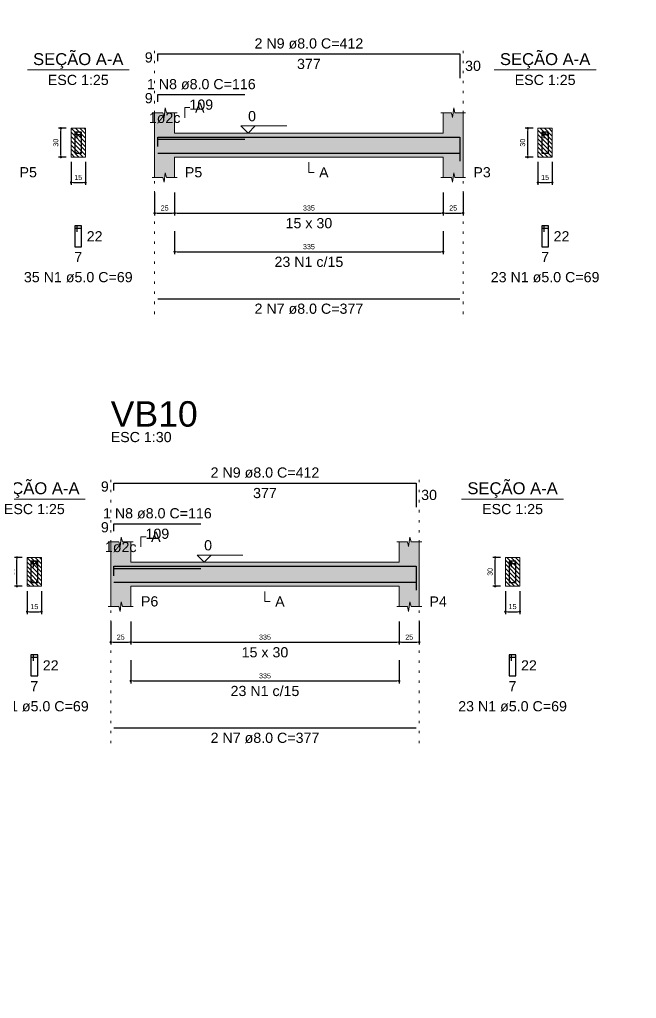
# Model space of a CAD drawing. Extents: x 5006 to 5323, y 875 to 3681.
# Drawn here: x 5239.98 to 5265.63, y 3138.17 to 3178.89 of the extents above; entities that cross this region are included whole.
import ezdxf

# ---------------------------------------------------------------- set-up
doc = ezdxf.new("R2010")
doc.units = 0
doc.header["$LTSCALE"] = 2
doc.linetypes.add('DOT2', pattern=[3.175, 0, -3.175])
for name, color, linetype, lineweight in [('Descrição da armadura', 7, 'Continuous', 5), ('DT-Barras na forma', 2, 'Continuous', 30), ('DT-Barras no corte', 5, 'Continuous', 5), ('DT-Barras rebatidas', 2, 'Continuous', 30), ('DT-Cotas', 9, 'Continuous', 5), ('DT-Forma', 5, 'Continuous', 5), ('DT-Hachura forma vigas', 252, 'Continuous', 5), ('DT-Hachura seção vigas', 252, 'Continuous', 5), ('DT-Pontilhado', 9, 'DOT2', 5), ('DT-Textos', 7, 'Continuous', 5), ('DT-Título', 3, 'Continuous', 20), ('Textos armaduras', 7, 'Continuous', 5)]:
    doc.layers.add(name, color=color, linetype=linetype, lineweight=lineweight)
doc.styles.add('ARIAL', font='arial.ttf')
doc.styles.get("Standard").update_dxf_attribs({"font": 'arial.ttf'})
doc.dimstyles.new('UM_25.000000', dxfattribs={"dimtxt": 0.18, "dimasz": 0.1, "dimexe": 0.1, "dimexo": 0.2, "dimgap": 0, "dimtad": 1, "dimtih": 1, "dimtoh": 1, "dimdec": 1, "dimlfac": 25, "dimzin": 0, "dimdsep": 46, "dimtxsty": 'Standard', "dimcen": 0.09, "dimdle": 0.1, "dimadec": 1, "dimazin": 2, "dimtfac": 1, "dimtdec": 4, "dimtofl": 0, "dimtmove": 0, "dimatfit": 3, "dimfxl": 1, "dimtolj": 1, "dimarcsym": 0})
doc.dimstyles.new('UM_30.000000', dxfattribs={"dimtxt": 0.18, "dimasz": 0.1, "dimexe": 0.1, "dimexo": 0.2, "dimgap": 0, "dimtad": 1, "dimtih": 1, "dimtoh": 1, "dimdec": 1, "dimlfac": 30, "dimzin": 0, "dimdsep": 46, "dimtxsty": 'Standard', "dimcen": 0.09, "dimdle": 0.1, "dimadec": 1, "dimazin": 2, "dimtfac": 1, "dimtdec": 4, "dimtofl": 0, "dimtmove": 0, "dimatfit": 3, "dimfxl": 1, "dimtolj": 1, "dimarcsym": 0})
pattern_1 = [(135, (5212.98764, 3135.18688), (-0.08838835, -0.08838835), [])]

# ---------------------------------------------------------------- blocks, each defined once
blk = doc.blocks.new('_DOT')
at = {"color": 0, "linetype": 'ByBlock'}
blk.add_line((-0.5, 0), (-1, 0), dxfattribs=at)
at = {"color": 0, "linetype": 'ByBlock', "const_width": 0.5}
blk.add_lwpolyline([(-0.25, 0, 1), (0.25, 0, 1)], format="xyb", close=True, dxfattribs=at)
blk = doc.blocks.new('*D592')
at = {"layer": 'Defpoints', "color": 0, "transparency": 16777216}
for p in [(5241.695, 3174.371), (5242.118, 3174.371), (5242.118, 3173.171)]:
    blk.add_point(p, dxfattribs=at)
at = {"layer": 'DT-Cotas', "color": 0, "lineweight": -2, "transparency": 16777216}
for p, q in [((5241.918, 3174.371), (5241.595, 3174.371)), ((5241.695, 3173.271), (5241.695, 3174.271)), ((5241.918, 3173.171), (5241.595, 3173.171))]:
    blk.add_line(p, q, dxfattribs=at)
at = {"layer": 'DT-Cotas', "color": 0, "lineweight": -2, "transparency": 16777216, "xscale": 0.1, "yscale": 0.1, "zscale": 0.1}
for p, rotation in [((5241.695, 3174.371), 90), ((5241.695, 3173.171), 270)]:
    blk.add_blockref('_DOT', p, dxfattribs=dict(at, rotation=rotation))
at = {"layer": 'DT-Cotas', "transparency": 16777216, "insert": (5241.483, 3173.771), "char_height": 0.2118, "attachment_point": 5, "rotation": 90, "style": 'ARIAL'}
blk.add_mtext('\\A1;30', dxfattribs=at)
blk = doc.blocks.new('*D593')
at = {"layer": 'Defpoints', "color": 0, "transparency": 16777216}
for p in [(5242.118, 3173.171), (5242.718, 3173.171), (5242.718, 3172.112)]:
    blk.add_point(p, dxfattribs=at)
at = {"layer": 'DT-Cotas', "color": 0, "lineweight": -2, "transparency": 16777216}
for p, q in [((5242.118, 3172.971), (5242.118, 3172.012)), ((5242.718, 3172.971), (5242.718, 3172.012)), ((5242.218, 3172.112), (5242.618, 3172.112))]:
    blk.add_line(p, q, dxfattribs=at)
at = {"layer": 'DT-Cotas', "color": 0, "lineweight": -2, "transparency": 16777216, "xscale": 0.1, "yscale": 0.1, "zscale": 0.1, "rotation": 180}
blk.add_blockref('_DOT', (5242.118, 3172.112), dxfattribs=at)
at = {"layer": 'DT-Cotas', "color": 0, "lineweight": -2, "transparency": 16777216, "xscale": 0.1, "yscale": 0.1, "zscale": 0.1}
blk.add_blockref('_DOT', (5242.718, 3172.112), dxfattribs=at)
at = {"layer": 'DT-Cotas', "transparency": 16777216, "insert": (5242.418, 3172.323), "char_height": 0.2118, "attachment_point": 5, "rotation": 0.0057, "style": 'ARIAL'}
blk.add_mtext('\\A1;15', dxfattribs=at)
blk = doc.blocks.new('*D594')
at = {"layer": 'Defpoints', "color": 0, "transparency": 16777216}
for p in [(5245.594, 3171.9), (5246.427, 3171.9), (5246.427, 3170.841)]:
    blk.add_point(p, dxfattribs=at)
at = {"layer": 'DT-Cotas', "color": 0, "lineweight": -2, "transparency": 16777216}
for p, q in [((5245.594, 3171.7), (5245.594, 3170.741)), ((5246.427, 3171.7), (5246.427, 3170.741)), ((5245.694, 3170.841), (5246.327, 3170.841))]:
    blk.add_line(p, q, dxfattribs=at)
at = {"layer": 'DT-Cotas', "color": 0, "lineweight": -2, "transparency": 16777216, "xscale": 0.1, "yscale": 0.1, "zscale": 0.1, "rotation": 180}
blk.add_blockref('_DOT', (5245.594, 3170.841), dxfattribs=at)
at = {"layer": 'DT-Cotas', "color": 0, "lineweight": -2, "transparency": 16777216, "xscale": 0.1, "yscale": 0.1, "zscale": 0.1}
blk.add_blockref('_DOT', (5246.427, 3170.841), dxfattribs=at)
at = {"layer": 'DT-Cotas', "transparency": 16777216, "insert": (5246.011, 3171.053), "char_height": 0.2118, "attachment_point": 5, "rotation": 0.0057, "style": 'ARIAL'}
blk.add_mtext('\\A1;25', dxfattribs=at)
blk = doc.blocks.new('*D595')
at = {"layer": 'Defpoints', "color": 0, "transparency": 16777216}
for p in [(5246.427, 3171.9), (5257.594, 3171.9), (5257.594, 3170.841)]:
    blk.add_point(p, dxfattribs=at)
at = {"layer": 'DT-Cotas', "color": 0, "lineweight": -2, "transparency": 16777216}
for p, q in [((5246.427, 3171.7), (5246.427, 3170.741)), ((5257.594, 3171.7), (5257.594, 3170.741)), ((5246.527, 3170.841), (5257.494, 3170.841))]:
    blk.add_line(p, q, dxfattribs=at)
at = {"layer": 'DT-Cotas', "color": 0, "lineweight": -2, "transparency": 16777216, "xscale": 0.1, "yscale": 0.1, "zscale": 0.1, "rotation": 180}
blk.add_blockref('_DOT', (5246.427, 3170.841), dxfattribs=at)
at = {"layer": 'DT-Cotas', "color": 0, "lineweight": -2, "transparency": 16777216, "xscale": 0.1, "yscale": 0.1, "zscale": 0.1}
blk.add_blockref('_DOT', (5257.594, 3170.841), dxfattribs=at)
at = {"layer": 'DT-Cotas', "transparency": 16777216, "insert": (5252.011, 3171.053), "char_height": 0.2118, "attachment_point": 5, "rotation": 0.0057, "style": 'ARIAL'}
blk.add_mtext('\\A1;335', dxfattribs=at)
blk = doc.blocks.new('*D596')
at = {"layer": 'Defpoints', "color": 0, "transparency": 16777216}
for p in [(5257.594, 3171.9), (5258.427, 3171.9), (5258.427, 3170.841)]:
    blk.add_point(p, dxfattribs=at)
at = {"layer": 'DT-Cotas', "color": 0, "lineweight": -2, "transparency": 16777216}
for p, q in [((5257.594, 3171.7), (5257.594, 3170.741)), ((5258.427, 3171.7), (5258.427, 3170.741)), ((5257.694, 3170.841), (5258.327, 3170.841))]:
    blk.add_line(p, q, dxfattribs=at)
at = {"layer": 'DT-Cotas', "color": 0, "lineweight": -2, "transparency": 16777216, "xscale": 0.1, "yscale": 0.1, "zscale": 0.1, "rotation": 180}
blk.add_blockref('_DOT', (5257.594, 3170.841), dxfattribs=at)
at = {"layer": 'DT-Cotas', "color": 0, "lineweight": -2, "transparency": 16777216, "xscale": 0.1, "yscale": 0.1, "zscale": 0.1}
blk.add_blockref('_DOT', (5258.427, 3170.841), dxfattribs=at)
at = {"layer": 'DT-Cotas', "transparency": 16777216, "insert": (5258.011, 3171.053), "char_height": 0.2118, "attachment_point": 5, "rotation": 0.0057, "style": 'ARIAL'}
blk.add_mtext('\\A1;25', dxfattribs=at)
blk = doc.blocks.new('*D597')
at = {"layer": 'Defpoints', "color": 0, "transparency": 16777216}
for p in [(5246.427, 3170.29), (5257.594, 3170.29), (5257.594, 3169.231)]:
    blk.add_point(p, dxfattribs=at)
at = {"layer": 'DT-Cotas', "color": 0, "lineweight": -2, "transparency": 16777216}
for p, q in [((5246.427, 3170.09), (5246.427, 3169.131)), ((5257.594, 3170.09), (5257.594, 3169.131)), ((5246.527, 3169.231), (5257.494, 3169.231))]:
    blk.add_line(p, q, dxfattribs=at)
at = {"layer": 'DT-Cotas', "color": 0, "lineweight": -2, "transparency": 16777216, "xscale": 0.1, "yscale": 0.1, "zscale": 0.1, "rotation": 180}
blk.add_blockref('_DOT', (5246.427, 3169.231), dxfattribs=at)
at = {"layer": 'DT-Cotas', "color": 0, "lineweight": -2, "transparency": 16777216, "xscale": 0.1, "yscale": 0.1, "zscale": 0.1}
blk.add_blockref('_DOT', (5257.594, 3169.231), dxfattribs=at)
at = {"layer": 'DT-Cotas', "transparency": 16777216, "insert": (5252.011, 3169.443), "char_height": 0.2118, "attachment_point": 5, "rotation": 0.0057, "style": 'ARIAL'}
blk.add_mtext('\\A1;335', dxfattribs=at)
blk = doc.blocks.new('*D598')
at = {"layer": 'Defpoints', "color": 0, "transparency": 16777216}
for p in [(5261.111, 3174.371), (5261.534, 3174.371), (5261.534, 3173.171)]:
    blk.add_point(p, dxfattribs=at)
at = {"layer": 'DT-Cotas', "color": 0, "lineweight": -2, "transparency": 16777216}
for p, q in [((5261.334, 3174.371), (5261.011, 3174.371)), ((5261.111, 3173.271), (5261.111, 3174.271)), ((5261.334, 3173.171), (5261.011, 3173.171))]:
    blk.add_line(p, q, dxfattribs=at)
at = {"layer": 'DT-Cotas', "color": 0, "lineweight": -2, "transparency": 16777216, "xscale": 0.1, "yscale": 0.1, "zscale": 0.1}
for p, rotation in [((5261.111, 3174.371), 90), ((5261.111, 3173.171), 270)]:
    blk.add_blockref('_DOT', p, dxfattribs=dict(at, rotation=rotation))
at = {"layer": 'DT-Cotas', "transparency": 16777216, "insert": (5260.899, 3173.771), "char_height": 0.2118, "attachment_point": 5, "rotation": 90, "style": 'ARIAL'}
blk.add_mtext('\\A1;30', dxfattribs=at)
blk = doc.blocks.new('*D599')
at = {"layer": 'Defpoints', "color": 0, "transparency": 16777216}
for p in [(5261.534, 3173.171), (5262.134, 3173.171), (5262.134, 3172.112)]:
    blk.add_point(p, dxfattribs=at)
at = {"layer": 'DT-Cotas', "color": 0, "lineweight": -2, "transparency": 16777216}
for p, q in [((5261.534, 3172.971), (5261.534, 3172.012)), ((5262.134, 3172.971), (5262.134, 3172.012)), ((5261.634, 3172.112), (5262.034, 3172.112))]:
    blk.add_line(p, q, dxfattribs=at)
at = {"layer": 'DT-Cotas', "color": 0, "lineweight": -2, "transparency": 16777216, "xscale": 0.1, "yscale": 0.1, "zscale": 0.1, "rotation": 180}
blk.add_blockref('_DOT', (5261.534, 3172.112), dxfattribs=at)
at = {"layer": 'DT-Cotas', "color": 0, "lineweight": -2, "transparency": 16777216, "xscale": 0.1, "yscale": 0.1, "zscale": 0.1}
blk.add_blockref('_DOT', (5262.134, 3172.112), dxfattribs=at)
at = {"layer": 'DT-Cotas', "transparency": 16777216, "insert": (5261.834, 3172.323), "char_height": 0.2118, "attachment_point": 5, "rotation": 0.0057, "style": 'ARIAL'}
blk.add_mtext('\\A1;15', dxfattribs=at)
blk = doc.blocks.new('*D617')
at = {"layer": 'Defpoints', "color": 0, "transparency": 16777216}
for p in [(5239.868, 3156.515), (5240.291, 3156.515), (5240.291, 3155.315)]:
    blk.add_point(p, dxfattribs=at)
at = {"layer": 'DT-Cotas', "color": 0, "lineweight": -2, "transparency": 16777216}
for p, q in [((5240.091, 3156.515), (5239.768, 3156.515)), ((5239.868, 3155.415), (5239.868, 3156.415)), ((5240.091, 3155.315), (5239.768, 3155.315))]:
    blk.add_line(p, q, dxfattribs=at)
at = {"layer": 'DT-Cotas', "color": 0, "lineweight": -2, "transparency": 16777216, "xscale": 0.1, "yscale": 0.1, "zscale": 0.1}
for p, rotation in [((5239.868, 3156.515), 90), ((5239.868, 3155.315), 270)]:
    blk.add_blockref('_DOT', p, dxfattribs=dict(at, rotation=rotation))
at = {"layer": 'DT-Cotas', "transparency": 16777216, "insert": (5239.656, 3155.915), "char_height": 0.2118, "attachment_point": 5, "rotation": 90, "style": 'ARIAL'}
blk.add_mtext('\\A1;30', dxfattribs=at)
blk = doc.blocks.new('*D618')
at = {"layer": 'Defpoints', "color": 0, "transparency": 16777216}
for p in [(5240.291, 3155.315), (5240.891, 3155.315), (5240.891, 3154.256)]:
    blk.add_point(p, dxfattribs=at)
at = {"layer": 'DT-Cotas', "color": 0, "lineweight": -2, "transparency": 16777216}
for p, q in [((5240.291, 3155.115), (5240.291, 3154.156)), ((5240.891, 3155.115), (5240.891, 3154.156)), ((5240.391, 3154.256), (5240.791, 3154.256))]:
    blk.add_line(p, q, dxfattribs=at)
at = {"layer": 'DT-Cotas', "color": 0, "lineweight": -2, "transparency": 16777216, "xscale": 0.1, "yscale": 0.1, "zscale": 0.1, "rotation": 180}
blk.add_blockref('_DOT', (5240.291, 3154.256), dxfattribs=at)
at = {"layer": 'DT-Cotas', "color": 0, "lineweight": -2, "transparency": 16777216, "xscale": 0.1, "yscale": 0.1, "zscale": 0.1}
blk.add_blockref('_DOT', (5240.891, 3154.256), dxfattribs=at)
at = {"layer": 'DT-Cotas', "transparency": 16777216, "insert": (5240.591, 3154.468), "char_height": 0.2118, "attachment_point": 5, "rotation": 0.0057, "style": 'ARIAL'}
blk.add_mtext('\\A1;15', dxfattribs=at)
blk = doc.blocks.new('*D604')
at = {"layer": 'Defpoints', "color": 0, "transparency": 16777216}
for p in [(5243.767, 3154.045), (5244.601, 3154.045), (5244.601, 3152.986)]:
    blk.add_point(p, dxfattribs=at)
at = {"layer": 'DT-Cotas', "color": 0, "lineweight": -2, "transparency": 16777216}
for p, q in [((5243.767, 3153.845), (5243.767, 3152.886)), ((5244.601, 3153.845), (5244.601, 3152.886)), ((5243.867, 3152.986), (5244.501, 3152.986))]:
    blk.add_line(p, q, dxfattribs=at)
at = {"layer": 'DT-Cotas', "color": 0, "lineweight": -2, "transparency": 16777216, "xscale": 0.1, "yscale": 0.1, "zscale": 0.1, "rotation": 180}
blk.add_blockref('_DOT', (5243.767, 3152.986), dxfattribs=at)
at = {"layer": 'DT-Cotas', "color": 0, "lineweight": -2, "transparency": 16777216, "xscale": 0.1, "yscale": 0.1, "zscale": 0.1}
blk.add_blockref('_DOT', (5244.601, 3152.986), dxfattribs=at)
at = {"layer": 'DT-Cotas', "transparency": 16777216, "insert": (5244.184, 3153.197), "char_height": 0.2118, "attachment_point": 5, "rotation": 0.0057, "style": 'ARIAL'}
blk.add_mtext('\\A1;25', dxfattribs=at)
blk = doc.blocks.new('*D605')
at = {"layer": 'Defpoints', "color": 0, "transparency": 16777216}
for p in [(5244.601, 3154.045), (5255.767, 3154.045), (5255.767, 3152.986)]:
    blk.add_point(p, dxfattribs=at)
at = {"layer": 'DT-Cotas', "color": 0, "lineweight": -2, "transparency": 16777216}
for p, q in [((5244.601, 3153.845), (5244.601, 3152.886)), ((5255.767, 3153.845), (5255.767, 3152.886)), ((5244.701, 3152.986), (5255.667, 3152.986))]:
    blk.add_line(p, q, dxfattribs=at)
at = {"layer": 'DT-Cotas', "color": 0, "lineweight": -2, "transparency": 16777216, "xscale": 0.1, "yscale": 0.1, "zscale": 0.1, "rotation": 180}
blk.add_blockref('_DOT', (5244.601, 3152.986), dxfattribs=at)
at = {"layer": 'DT-Cotas', "color": 0, "lineweight": -2, "transparency": 16777216, "xscale": 0.1, "yscale": 0.1, "zscale": 0.1}
blk.add_blockref('_DOT', (5255.767, 3152.986), dxfattribs=at)
at = {"layer": 'DT-Cotas', "transparency": 16777216, "insert": (5250.184, 3153.197), "char_height": 0.2118, "attachment_point": 5, "rotation": 0.0057, "style": 'ARIAL'}
blk.add_mtext('\\A1;335', dxfattribs=at)
blk = doc.blocks.new('*D606')
at = {"layer": 'Defpoints', "color": 0, "transparency": 16777216}
for p in [(5255.767, 3154.045), (5256.601, 3154.045), (5256.601, 3152.986)]:
    blk.add_point(p, dxfattribs=at)
at = {"layer": 'DT-Cotas', "color": 0, "lineweight": -2, "transparency": 16777216}
for p, q in [((5255.767, 3153.845), (5255.767, 3152.886)), ((5256.601, 3153.845), (5256.601, 3152.886)), ((5255.867, 3152.986), (5256.501, 3152.986))]:
    blk.add_line(p, q, dxfattribs=at)
at = {"layer": 'DT-Cotas', "color": 0, "lineweight": -2, "transparency": 16777216, "xscale": 0.1, "yscale": 0.1, "zscale": 0.1, "rotation": 180}
blk.add_blockref('_DOT', (5255.767, 3152.986), dxfattribs=at)
at = {"layer": 'DT-Cotas', "color": 0, "lineweight": -2, "transparency": 16777216, "xscale": 0.1, "yscale": 0.1, "zscale": 0.1}
blk.add_blockref('_DOT', (5256.601, 3152.986), dxfattribs=at)
at = {"layer": 'DT-Cotas', "transparency": 16777216, "insert": (5256.184, 3153.197), "char_height": 0.2118, "attachment_point": 5, "rotation": 0.0057, "style": 'ARIAL'}
blk.add_mtext('\\A1;25', dxfattribs=at)
blk = doc.blocks.new('*D607')
at = {"layer": 'Defpoints', "color": 0, "transparency": 16777216}
for p in [(5244.601, 3152.435), (5255.767, 3152.435), (5255.767, 3151.376)]:
    blk.add_point(p, dxfattribs=at)
at = {"layer": 'DT-Cotas', "color": 0, "lineweight": -2, "transparency": 16777216}
for p, q in [((5244.601, 3152.235), (5244.601, 3151.276)), ((5255.767, 3152.235), (5255.767, 3151.276)), ((5244.701, 3151.376), (5255.667, 3151.376))]:
    blk.add_line(p, q, dxfattribs=at)
at = {"layer": 'DT-Cotas', "color": 0, "lineweight": -2, "transparency": 16777216, "xscale": 0.1, "yscale": 0.1, "zscale": 0.1, "rotation": 180}
blk.add_blockref('_DOT', (5244.601, 3151.376), dxfattribs=at)
at = {"layer": 'DT-Cotas', "color": 0, "lineweight": -2, "transparency": 16777216, "xscale": 0.1, "yscale": 0.1, "zscale": 0.1}
blk.add_blockref('_DOT', (5255.767, 3151.376), dxfattribs=at)
at = {"layer": 'DT-Cotas', "transparency": 16777216, "insert": (5250.184, 3151.588), "char_height": 0.2118, "attachment_point": 5, "rotation": 0.0057, "style": 'ARIAL'}
blk.add_mtext('\\A1;335', dxfattribs=at)
blk = doc.blocks.new('*D608')
at = {"layer": 'Defpoints', "color": 0, "transparency": 16777216}
for p in [(5259.757, 3156.515), (5260.181, 3156.515), (5260.181, 3155.315)]:
    blk.add_point(p, dxfattribs=at)
at = {"layer": 'DT-Cotas', "color": 0, "lineweight": -2, "transparency": 16777216}
for p, q in [((5259.981, 3156.515), (5259.657, 3156.515)), ((5259.757, 3155.415), (5259.757, 3156.415)), ((5259.981, 3155.315), (5259.657, 3155.315))]:
    blk.add_line(p, q, dxfattribs=at)
at = {"layer": 'DT-Cotas', "color": 0, "lineweight": -2, "transparency": 16777216, "xscale": 0.1, "yscale": 0.1, "zscale": 0.1}
for p, rotation in [((5259.757, 3156.515), 90), ((5259.757, 3155.315), 270)]:
    blk.add_blockref('_DOT', p, dxfattribs=dict(at, rotation=rotation))
at = {"layer": 'DT-Cotas', "transparency": 16777216, "insert": (5259.546, 3155.915), "char_height": 0.2118, "attachment_point": 5, "rotation": 90, "style": 'ARIAL'}
blk.add_mtext('\\A1;30', dxfattribs=at)
blk = doc.blocks.new('*D609')
at = {"layer": 'Defpoints', "color": 0, "transparency": 16777216}
for p in [(5260.181, 3155.315), (5260.781, 3155.315), (5260.781, 3154.256)]:
    blk.add_point(p, dxfattribs=at)
at = {"layer": 'DT-Cotas', "color": 0, "lineweight": -2, "transparency": 16777216}
for p, q in [((5260.181, 3155.115), (5260.181, 3154.156)), ((5260.781, 3155.115), (5260.781, 3154.156)), ((5260.281, 3154.256), (5260.681, 3154.256))]:
    blk.add_line(p, q, dxfattribs=at)
at = {"layer": 'DT-Cotas', "color": 0, "lineweight": -2, "transparency": 16777216, "xscale": 0.1, "yscale": 0.1, "zscale": 0.1, "rotation": 180}
blk.add_blockref('_DOT', (5260.181, 3154.256), dxfattribs=at)
at = {"layer": 'DT-Cotas', "color": 0, "lineweight": -2, "transparency": 16777216, "xscale": 0.1, "yscale": 0.1, "zscale": 0.1}
blk.add_blockref('_DOT', (5260.781, 3154.256), dxfattribs=at)
at = {"layer": 'DT-Cotas', "transparency": 16777216, "insert": (5260.481, 3154.468), "char_height": 0.2118, "attachment_point": 5, "rotation": 0.0057, "style": 'ARIAL'}
blk.add_mtext('\\A1;15', dxfattribs=at)

msp = doc.modelspace()

# ---------------------------------------------------------------- hatches: boundary and pattern name
at = {"layer": 'DT-Hachura forma vigas', "linetype": 'Continuous'}
for points in [[(5258.4274, 3172.3234), (5258.4274, 3173.1707), (5258.4274, 3174.1707), (5258.4274, 3175.018), (5258.0857, 3175.018), (5258.0357, 3175.218), (5257.9857, 3174.818), (5257.9357, 3175.018), (5257.5941, 3175.018), (5257.5941, 3174.1707), (5246.4274, 3174.1707), (5246.4274, 3175.018), (5246.0857, 3175.018), (5246.0357, 3175.218), (5245.9857, 3174.818), (5245.9357, 3175.018), (5245.5941, 3175.018), (5245.5941, 3174.1707), (5245.5941, 3173.1707), (5245.5941, 3172.3234), (5245.9357, 3172.3234), (5245.9857, 3172.1234), (5246.0357, 3172.5234), (5246.0857, 3172.3234), (5246.4274, 3172.3234), (5246.4274, 3173.1707), (5257.5941, 3173.1707), (5257.5941, 3172.3234), (5257.9357, 3172.3234), (5257.9857, 3172.1234), (5258.0357, 3172.5234), (5258.0857, 3172.3234), (5258.4274, 3172.3234)], [(5256.6006, 3154.4681), (5256.6006, 3155.3155), (5256.6006, 3156.3155), (5256.6006, 3157.1628), (5256.2589, 3157.1628), (5256.2089, 3157.3628), (5256.1589, 3156.9628), (5256.1089, 3157.1628), (5255.7673, 3157.1628), (5255.7673, 3156.3155), (5244.6006, 3156.3155), (5244.6006, 3157.1628), (5244.2589, 3157.1628), (5244.2089, 3157.3628), (5244.1589, 3156.9628), (5244.1089, 3157.1628), (5243.7673, 3157.1628), (5243.7673, 3156.3155), (5243.7673, 3155.3155), (5243.7673, 3154.4681), (5244.1089, 3154.4681), (5244.1589, 3154.2681), (5244.2089, 3154.6681), (5244.2589, 3154.4681), (5244.6006, 3154.4681), (5244.6006, 3155.3155), (5255.7673, 3155.3155), (5255.7673, 3154.4681), (5256.1089, 3154.4681), (5256.1589, 3154.2681), (5256.2089, 3154.6681), (5256.2589, 3154.4681), (5256.6006, 3154.4681)]]:
    msp.add_hatch(color=256, dxfattribs=at).paths.add_polyline_path(points)
at = {"layer": 'DT-Hachura seção vigas', "linetype": 'Continuous'}
h = msp.add_hatch(dxfattribs=at)
h.set_pattern_fill('ANSI31', color=256, angle=90, style=0)
h.set_pattern_definition([(135, (5214.81443, 3136.09997), (-0.08838835, -0.08838835), [])])
h.paths.add_polyline_path([(5242.1183, 3173.1707), (5242.1183, 3173.1707), (5242.7183, 3173.1707), (5242.7183, 3174.3707), (5242.1183, 3174.3707), (5242.1183, 3173.1707)])
h = msp.add_hatch(dxfattribs=at)
h.set_pattern_fill('ANSI31', color=256, angle=90, style=0)
h.set_pattern_definition([(135, (5214.34117, 3136.09997), (-0.08838835, -0.08838835), [])])
h.paths.add_polyline_path([(5261.5345, 3173.1707), (5261.5345, 3173.1707), (5262.1345, 3173.1707), (5262.1345, 3174.3707), (5261.5345, 3174.3707), (5261.5345, 3173.1707)])
h = msp.add_hatch(dxfattribs=at)
h.set_pattern_fill('ANSI31', color=256, angle=90, style=0)
h.set_pattern_definition(pattern_1)
h.paths.add_polyline_path([(5240.2915, 3155.3155), (5240.2915, 3155.3155), (5240.8915, 3155.3155), (5240.8915, 3156.5155), (5240.2915, 3156.5155), (5240.2915, 3155.3155)])
h = msp.add_hatch(dxfattribs=at)
h.set_pattern_fill('ANSI31', color=256, angle=90, style=0)
h.set_pattern_definition(pattern_1)
h.paths.add_polyline_path([(5260.1809, 3155.3155), (5260.1809, 3155.3155), (5260.7809, 3155.3155), (5260.7809, 3156.5155), (5260.1809, 3156.5155), (5260.1809, 3155.3155)])

# ---------------------------------------------------------------- linework, layer by layer
msp.add_circle((5244.6953, 3175.6256), 78.188)
at = {"layer": 'DT-Barras na forma'}
for p, q in [((5242.3783, 3174.2107), (5242.2783, 3174.2107)), ((5242.2783, 3174.2107), (5242.2783, 3173.3307)), ((5242.5583, 3174.2107), (5242.2783, 3174.2107)), ((5242.2783, 3174.2107), (5242.2783, 3174.1107)), ((5242.2783, 3174.1107), (5242.5283, 3174.1107)), ((5242.3783, 3173.9607), (5242.3783, 3174.2107)), ((5242.5583, 3173.3307), (5242.5583, 3174.2107)), ((5261.7945, 3174.2107), (5261.6945, 3174.2107)), ((5261.6945, 3174.2107), (5261.6945, 3173.3307)), ((5261.9745, 3174.2107), (5261.6945, 3174.2107)), ((5261.6945, 3174.2107), (5261.6945, 3174.1107)), ((5261.6945, 3174.1107), (5261.9445, 3174.1107)), ((5261.7945, 3173.9607), (5261.7945, 3174.2107)), ((5261.9745, 3173.3307), (5261.9745, 3174.2107)), ((5242.2783, 3173.3307), (5242.5583, 3173.3307)), ((5261.6945, 3173.3307), (5261.9745, 3173.3307)), ((5240.5515, 3156.3555), (5240.4515, 3156.3555)), ((5240.4515, 3156.3555), (5240.4515, 3155.4755)), ((5240.7315, 3156.3555), (5240.4515, 3156.3555)), ((5240.4515, 3156.3555), (5240.4515, 3156.2555)), ((5240.4515, 3156.2555), (5240.7015, 3156.2555)), ((5240.5515, 3156.1055), (5240.5515, 3156.3555)), ((5240.7315, 3155.4755), (5240.7315, 3156.3555)), ((5260.4409, 3156.3555), (5260.3409, 3156.3555)), ((5260.3409, 3156.3555), (5260.3409, 3155.4755)), ((5260.6209, 3156.3555), (5260.3409, 3156.3555)), ((5260.3409, 3156.3555), (5260.3409, 3156.2555)), ((5260.3409, 3156.2555), (5260.5909, 3156.2555)), ((5260.4409, 3156.1055), (5260.4409, 3156.3555)), ((5260.6209, 3155.4755), (5260.6209, 3156.3555)), ((5240.4515, 3155.4755), (5240.7315, 3155.4755)), ((5260.3409, 3155.4755), (5260.6209, 3155.4755))]:
    msp.add_line(p, q, dxfattribs=at)
for points in [[(5245.7274, 3173.7007), (5245.7274, 3174.0074), (5258.2941, 3174.0074), (5258.2941, 3173.0029)], [(5245.7274, 3173.6074), (5245.7274, 3173.914), (5249.3441, 3173.914)], [(5245.7274, 3173.334), (5258.2941, 3173.334)], [(5243.9006, 3155.8455), (5243.9006, 3156.1521), (5256.4673, 3156.1521), (5256.4673, 3155.1476)], [(5243.9006, 3155.7521), (5243.9006, 3156.0588), (5247.5173, 3156.0588)], [(5243.9006, 3155.4788), (5256.4673, 3155.4788)]]:
    msp.add_lwpolyline(points, dxfattribs=at)
at = {"layer": 'DT-Barras no corte'}
for centre in [(5242.3143, 3174.1747), (5242.5223, 3174.1747), (5242.5223, 3174.0627), (5261.7305, 3174.1747), (5261.9385, 3174.1747), (5261.9385, 3174.0627), (5242.3143, 3173.3667), (5242.5223, 3173.3667), (5261.7305, 3173.3667), (5261.9385, 3173.3667), (5240.4875, 3156.3195), (5240.6955, 3156.3195), (5240.6955, 3156.2075), (5260.3769, 3156.3195), (5260.5849, 3156.3195), (5260.5849, 3156.2075), (5240.4875, 3155.5115), (5240.6955, 3155.5115), (5260.3769, 3155.5115), (5260.5849, 3155.5115)]:
    msp.add_circle(centre, 0.016, dxfattribs=at)
at = {"layer": 'DT-Barras rebatidas'}
for p, q in [((5245.7274, 3177.1601), (5245.7274, 3177.4668)), ((5245.7274, 3177.4668), (5258.2941, 3177.4668)), ((5258.2941, 3177.4668), (5258.2941, 3176.4623)), ((5245.7274, 3175.4657), (5245.7274, 3175.7724)), ((5245.7274, 3175.7724), (5249.3441, 3175.7724)), ((5242.3783, 3170.3173), (5242.2783, 3170.3173)), ((5242.2783, 3170.3173), (5242.2783, 3169.4373)), ((5242.5583, 3170.3173), (5242.2783, 3170.3173)), ((5242.2783, 3170.3173), (5242.2783, 3170.2173)), ((5242.3783, 3170.0673), (5242.3783, 3170.3173)), ((5242.5583, 3169.4373), (5242.5583, 3170.3173)), ((5261.7945, 3170.3173), (5261.6945, 3170.3173)), ((5261.6945, 3170.3173), (5261.6945, 3169.4373)), ((5261.9745, 3170.3173), (5261.6945, 3170.3173)), ((5261.6945, 3170.3173), (5261.6945, 3170.2173)), ((5261.7945, 3170.0673), (5261.7945, 3170.3173)), ((5261.9745, 3169.4373), (5261.9745, 3170.3173)), ((5242.2783, 3170.2173), (5242.5283, 3170.2173)), ((5261.6945, 3170.2173), (5261.9445, 3170.2173)), ((5242.2783, 3169.4373), (5242.5583, 3169.4373)), ((5261.6945, 3169.4373), (5261.9745, 3169.4373)), ((5245.7274, 3167.2765), (5258.2941, 3167.2765)), ((5243.9006, 3159.3049), (5243.9006, 3159.6115)), ((5243.9006, 3159.6115), (5256.4673, 3159.6115)), ((5256.4673, 3159.6115), (5256.4673, 3158.607)), ((5243.9006, 3157.6105), (5243.9006, 3157.9171)), ((5243.9006, 3157.9171), (5247.5173, 3157.9171)), ((5240.5515, 3152.4621), (5240.4515, 3152.4621)), ((5240.4515, 3152.4621), (5240.4515, 3151.5821)), ((5240.7315, 3152.4621), (5240.4515, 3152.4621)), ((5240.4515, 3152.4621), (5240.4515, 3152.3621)), ((5240.4515, 3152.3621), (5240.7015, 3152.3621)), ((5240.5515, 3152.2121), (5240.5515, 3152.4621)), ((5240.7315, 3151.5821), (5240.7315, 3152.4621)), ((5260.4409, 3152.4621), (5260.3409, 3152.4621)), ((5260.3409, 3152.4621), (5260.3409, 3151.5821)), ((5260.6209, 3152.4621), (5260.3409, 3152.4621)), ((5260.3409, 3152.4621), (5260.3409, 3152.3621)), ((5260.3409, 3152.3621), (5260.5909, 3152.3621)), ((5260.4409, 3152.2121), (5260.4409, 3152.4621)), ((5260.6209, 3151.5821), (5260.6209, 3152.4621)), ((5240.4515, 3151.5821), (5240.7315, 3151.5821)), ((5260.3409, 3151.5821), (5260.6209, 3151.5821)), ((5243.9006, 3149.4213), (5256.4673, 3149.4213))]:
    msp.add_line(p, q, dxfattribs=at)
at = {"layer": 'DT-Forma'}
for p, q in [((5245.9857, 3174.8179), (5246.0357, 3175.2179)), ((5246.0357, 3175.2179), (5246.0857, 3175.0179)), ((5257.9857, 3174.8179), (5258.0357, 3175.2179)), ((5258.0357, 3175.2179), (5258.0857, 3175.0179)), ((5245.4941, 3175.0179), (5245.9357, 3175.0179)), ((5245.5941, 3174.1707), (5245.5941, 3175.0179)), ((5245.9357, 3175.0179), (5245.9857, 3174.8179)), ((5246.0857, 3175.0179), (5246.5274, 3175.0179)), ((5246.4274, 3175.0179), (5246.4274, 3174.1707)), ((5257.4941, 3175.0179), (5257.9357, 3175.0179)), ((5257.5941, 3174.1707), (5257.5941, 3175.0179)), ((5257.9357, 3175.0179), (5257.9857, 3174.8179)), ((5258.0857, 3175.0179), (5258.5274, 3175.0179)), ((5258.4274, 3175.0179), (5258.4274, 3174.1707)), ((5242.7183, 3174.3707), (5242.1183, 3174.3707)), ((5242.1183, 3174.3707), (5242.1183, 3174.3707)), ((5242.1183, 3174.3707), (5242.1183, 3173.1707)), ((5242.7183, 3173.1707), (5242.7183, 3174.3707)), ((5242.7183, 3174.3707), (5242.7183, 3174.3707)), ((5262.1345, 3174.3707), (5261.5345, 3174.3707)), ((5261.5345, 3174.3707), (5261.5345, 3174.3707)), ((5261.5345, 3174.3707), (5261.5345, 3173.1707)), ((5262.1345, 3173.1707), (5262.1345, 3174.3707)), ((5262.1345, 3174.3707), (5262.1345, 3174.3707)), ((5246.4274, 3174.1707), (5257.5941, 3174.1707)), ((5242.1183, 3173.1707), (5242.7183, 3173.1707)), ((5242.1183, 3173.1707), (5242.1183, 3173.1707)), ((5242.7183, 3173.1707), (5242.7183, 3173.1707)), ((5245.5941, 3173.1707), (5245.5941, 3172.3235)), ((5246.4274, 3172.3235), (5246.4274, 3173.1707)), ((5246.4274, 3173.1707), (5257.5941, 3173.1707)), ((5257.5941, 3173.1707), (5257.5941, 3172.3235)), ((5258.4274, 3172.3235), (5258.4274, 3173.1707)), ((5261.5345, 3173.1707), (5262.1345, 3173.1707)), ((5261.5345, 3173.1707), (5261.5345, 3173.1707)), ((5262.1345, 3173.1707), (5262.1345, 3173.1707)), ((5245.4941, 3172.3235), (5245.9357, 3172.3235)), ((5245.9357, 3172.3235), (5245.9857, 3172.1235)), ((5245.9857, 3172.1235), (5246.0357, 3172.5235)), ((5246.0357, 3172.5235), (5246.0857, 3172.3235)), ((5246.0857, 3172.3235), (5246.5274, 3172.3235)), ((5257.4941, 3172.3235), (5257.9357, 3172.3235)), ((5257.9357, 3172.3235), (5257.9857, 3172.1235)), ((5257.9857, 3172.1235), (5258.0357, 3172.5235)), ((5258.0357, 3172.5235), (5258.0857, 3172.3235)), ((5258.0857, 3172.3235), (5258.5274, 3172.3235)), ((5244.1589, 3156.9627), (5244.2089, 3157.3627)), ((5244.2089, 3157.3627), (5244.2589, 3157.1627)), ((5256.1589, 3156.9627), (5256.2089, 3157.3627)), ((5256.2089, 3157.3627), (5256.2589, 3157.1627)), ((5243.6673, 3157.1627), (5244.1089, 3157.1627)), ((5243.7673, 3156.3155), (5243.7673, 3157.1627)), ((5244.1089, 3157.1627), (5244.1589, 3156.9627)), ((5244.2589, 3157.1627), (5244.7006, 3157.1627)), ((5244.6006, 3157.1627), (5244.6006, 3156.3155)), ((5255.6673, 3157.1627), (5256.1089, 3157.1627)), ((5255.7673, 3156.3155), (5255.7673, 3157.1627)), ((5256.1089, 3157.1627), (5256.1589, 3156.9627)), ((5256.2589, 3157.1627), (5256.7006, 3157.1627)), ((5256.6006, 3157.1627), (5256.6006, 3156.3155)), ((5240.8915, 3156.5155), (5240.2915, 3156.5155)), ((5240.2915, 3156.5155), (5240.2915, 3156.5155)), ((5240.2915, 3156.5155), (5240.2915, 3155.3155)), ((5240.8915, 3155.3155), (5240.8915, 3156.5155)), ((5240.8915, 3156.5155), (5240.8915, 3156.5155)), ((5260.7809, 3156.5155), (5260.1809, 3156.5155)), ((5260.1809, 3156.5155), (5260.1809, 3156.5155)), ((5260.1809, 3156.5155), (5260.1809, 3155.3155)), ((5260.7809, 3155.3155), (5260.7809, 3156.5155)), ((5260.7809, 3156.5155), (5260.7809, 3156.5155)), ((5244.6006, 3156.3155), (5255.7673, 3156.3155)), ((5240.2915, 3155.3155), (5240.8915, 3155.3155)), ((5240.2915, 3155.3155), (5240.2915, 3155.3155)), ((5240.8915, 3155.3155), (5240.8915, 3155.3155)), ((5243.7673, 3155.3155), (5243.7673, 3154.4683)), ((5244.6006, 3154.4683), (5244.6006, 3155.3155)), ((5244.6006, 3155.3155), (5255.7673, 3155.3155)), ((5255.7673, 3155.3155), (5255.7673, 3154.4683)), ((5256.6006, 3154.4683), (5256.6006, 3155.3155)), ((5260.1809, 3155.3155), (5260.7809, 3155.3155)), ((5260.1809, 3155.3155), (5260.1809, 3155.3155)), ((5260.7809, 3155.3155), (5260.7809, 3155.3155)), ((5243.6673, 3154.4683), (5244.1089, 3154.4683)), ((5244.1089, 3154.4683), (5244.1589, 3154.2683)), ((5244.1589, 3154.2683), (5244.2089, 3154.6683)), ((5244.2089, 3154.6683), (5244.2589, 3154.4683)), ((5244.2589, 3154.4683), (5244.7006, 3154.4683)), ((5255.6673, 3154.4683), (5256.1089, 3154.4683)), ((5256.1089, 3154.4683), (5256.1589, 3154.2683)), ((5256.1589, 3154.2683), (5256.2089, 3154.6683)), ((5256.2089, 3154.6683), (5256.2589, 3154.4683)), ((5256.2589, 3154.4683), (5256.7006, 3154.4683))]:
    msp.add_line(p, q, dxfattribs=at)
at = {"layer": 'DT-Forma', "linetype": 'Continuous'}
for p, q in [((5245.5941, 3173.1707), (5245.5941, 3174.1707)), ((5258.4274, 3174.1707), (5258.4274, 3173.1707)), ((5243.7673, 3155.3155), (5243.7673, 3156.3155)), ((5256.6006, 3156.3155), (5256.6006, 3155.3155))]:
    msp.add_line(p, q, dxfattribs=at)
at = {"layer": 'DT-Pontilhado', "ltscale": 0.05}
for p, q in [((5245.5941, 3166.6411), (5245.5941, 3177.8904)), ((5258.4274, 3166.6411), (5258.4274, 3177.8904)), ((5243.7673, 3148.7859), (5243.7673, 3160.0351)), ((5256.6006, 3148.7859), (5256.6006, 3160.0351))]:
    msp.add_line(p, q, dxfattribs=at)
at = {"layer": 'DT-Textos'}
for p, q in [((5240.3003, 3176.8005), (5244.5363, 3176.8005)), ((5259.7165, 3176.8005), (5263.9525, 3176.8005)), ((5238.4735, 3158.9453), (5242.7095, 3158.9453)), ((5258.3629, 3158.9453), (5262.5989, 3158.9453))]:
    msp.add_line(p, q, dxfattribs=at)
for points in [[(5246.851, 3174.8061), (5246.851, 3175.2297), (5247.0628, 3175.2297)], [(5249.7774, 3174.4672), (5249.4809, 3174.1707), (5249.1844, 3174.4672), (5251.0906, 3174.4672)], [(5252.0107, 3172.9589), (5252.0107, 3172.5353), (5252.2225, 3172.5353)], [(5245.0242, 3156.9509), (5245.0242, 3157.3745), (5245.236, 3157.3745)], [(5247.9506, 3156.612), (5247.6541, 3156.3155), (5247.3576, 3156.612), (5249.2638, 3156.612)], [(5250.1839, 3155.1037), (5250.1839, 3154.6801), (5250.3957, 3154.6801)]]:
    msp.add_lwpolyline(points, dxfattribs=at)

# ---------------------------------------------------------------- texts
at = {"layer": 'Descrição da armadura', "linetype": 'Continuous', "char_height": 0.4236, "attachment_point": 8, "line_spacing_factor": 0.798, "style": 'ARIAL'}
for s, insert, width in [('2 N9 ø8.0 C=412', (5252.0107, 3177.6786), 9.069495), ('1 N8 ø8.0 C=116', (5247.5357, 3175.9842), 9.069495), ('23 N1 c/15', (5252.0107, 3168.5958), 5.738683), ('2 N7 ø8.0 C=377', (5252.0107, 3166.6411), 9.069495), ('2 N9 ø8.0 C=412', (5250.1839, 3159.8233), 9.069495), ('1 N8 ø8.0 C=116', (5245.7089, 3158.1289), 9.069495), ('23 N1 c/15', (5250.1839, 3150.7406), 5.738683), ('2 N7 ø8.0 C=377', (5250.1839, 3148.7859), 9.069495)]:
    msp.add_mtext(s, dxfattribs=dict(at, insert=insert, width=width))
at = {"layer": 'Descrição da armadura', "color": 7, "linetype": 'Continuous', "char_height": 0.4236, "width": 9.069495, "attachment_point": 8, "line_spacing_factor": 0.798, "style": 'ARIAL'}
for s, insert in [('35 N1 ø5.0 C=69', (5242.4183, 3167.9547)), ('23 N1 ø5.0 C=69', (5261.8345, 3167.9547)), ('35 N1 ø5.0 C=69', (5240.5915, 3150.0995)), ('23 N1 ø5.0 C=69', (5260.4809, 3150.0995))]:
    msp.add_mtext(s, dxfattribs=dict(at, insert=insert))
at = {"layer": 'DT-Textos', "line_spacing_factor": 0.798, "style": 'ARIAL'}
for s, insert, char_height, width, attachment_point in [('SEÇÃO A-A', (5242.4184, 3176.849), 0.4942, 7.270043, 8), ('SEÇÃO A-A', (5261.8342, 3176.849), 0.4942, 7.270043, 8), ('ESC 1:25', (5242.4183, 3176.1651), 0.4236, 5.079187, 8), ('ESC 1:25', (5261.8345, 3176.1651), 0.4236, 5.079187, 8), ('A', (5247.2746, 3175.0179), 0.4236, 0.791486, 7), ('1ø2c ', (5246.0107, 3174.5802), 0.4236, 2.967784, 8), ('0', (5249.4809, 3174.6578), 0.4236, 0.659958, 7), ('P5', (5239.9757, 3172.3235), 0.4236, 1.451445, 7), ('P5', (5246.851, 3172.3235), 0.4236, 1.451445, 7), ('A', (5252.4343, 3172.3235), 0.4236, 0.791486, 7), ('P3', (5258.851, 3172.3235), 0.4236, 1.451445, 7), ('15 x 30', (5252.0107, 3170.2055), 0.4236, 3.892537, 8), ('ESC 1:30', (5243.7673, 3161.3059), 0.4236, 5.079187, 7), ('SEÇÃO A-A', (5240.5916, 3158.9939), 0.4942, 7.270043, 8), ('SEÇÃO A-A', (5260.4806, 3158.9939), 0.4942, 7.270043, 8), ('ESC 1:25', (5240.5915, 3158.3099), 0.4236, 5.079187, 8), ('ESC 1:25', (5260.4809, 3158.3099), 0.4236, 5.079187, 8), ('A', (5245.4478, 3157.1627), 0.4236, 0.791486, 7), ('1ø2c ', (5244.1839, 3156.7249), 0.4236, 2.967784, 8), ('0', (5247.6541, 3156.8026), 0.4236, 0.659958, 7), ('P6', (5245.0242, 3154.4683), 0.4236, 1.451445, 7), ('A', (5250.6075, 3154.4683), 0.4236, 0.791486, 7), ('P4', (5257.0242, 3154.4683), 0.4236, 1.451445, 7), ('15 x 30', (5250.1839, 3152.3503), 0.4236, 3.892537, 8)]:
    msp.add_mtext(s, dxfattribs=dict(at, insert=insert, char_height=char_height, width=width, attachment_point=attachment_point))
at = {"layer": 'DT-Título', "insert": (5243.7673, 3161.9413), "char_height": 1.059, "width": 7.257223, "attachment_point": 7, "line_spacing_factor": 0.798, "style": 'ARIAL'}
msp.add_mtext('VB10', dxfattribs=at)
at = {"layer": 'Textos armaduras', "linetype": 'Continuous', "char_height": 0.4236, "attachment_point": 7, "line_spacing_factor": 0.798, "style": 'ARIAL'}
for s, insert, width in [('9', (5245.1857, 3177.1016), 0.659905), ('377', (5251.5158, 3176.8314), 1.979715), ('30', (5258.5059, 3176.7527), 1.31981), ('9', (5245.1857, 3175.4072), 0.659905), ('109', (5247.0408, 3175.137), 1.979715), ('9', (5243.3589, 3159.2464), 0.659905), ('377', (5249.689, 3158.9761), 1.979715), ('30', (5256.6791, 3158.8975), 1.31981), ('9', (5243.3589, 3157.552), 0.659905), ('109', (5245.214, 3157.2817), 1.979715)]:
    msp.add_mtext(s, dxfattribs=dict(at, insert=insert, width=width))
at = {"layer": 'Textos armaduras', "color": 7, "linetype": 'Continuous', "char_height": 0.4236, "attachment_point": 7, "line_spacing_factor": 0.798, "style": 'ARIAL'}
for s, insert, width in [('22', (5242.7701, 3169.6655), 1.31981), ('22', (5262.1863, 3169.6655), 1.31981), ('7', (5242.2533, 3168.8019), 0.659905), ('7', (5261.6695, 3168.8019), 0.659905), ('22', (5240.9433, 3151.8103), 1.31981), ('22', (5260.8327, 3151.8103), 1.31981), ('7', (5240.4265, 3150.9467), 0.659905), ('7', (5260.3159, 3150.9467), 0.659905)]:
    msp.add_mtext(s, dxfattribs=dict(at, insert=insert, width=width))

# ---------------------------------------------------------------- dimensions: what is measured, and where the dimension line sits
at = {"layer": 'DT-Cotas'}
for base, p1, p2, picture, middle in [((5241.6947, 3174.3707), (5242.1183, 3173.1707), (5242.1183, 3174.3707), '*D592', (5241.4829, 3173.7707)), ((5261.1109, 3174.3707), (5261.5345, 3173.1707), (5261.5345, 3174.3707), '*D598', (5260.8991, 3173.7707)), ((5239.8679, 3156.5155), (5240.2915, 3155.3155), (5240.2915, 3156.5155), '*D617', (5239.6561, 3155.9155)), ((5259.7573, 3156.5155), (5260.1809, 3155.3155), (5260.1809, 3156.5155), '*D608', (5259.5455, 3155.9155))]:
    dim = msp.add_linear_dim(base=base, p1=p1, p2=p2, angle=90, dimstyle='UM_25.000000', override={"dimtxt": 0.2118, "dimasz": 0.1, "dimexe": 0.1, "dimexo": 0.2, "dimtad": 1, "dimtih": 0, "dimtoh": 0, "dimdec": 1, "dimlfac": 25, "dimzin": 8, "dimtxsty": 'ARIAL', "dimblk": 'DOT', "dimblk1": 'DOT', "dimblk2": 'DOT', "dimsah": 1, "dimdle": 0.1, "dimse1": 0, "dimse2": 0, "dimclrt": 256, "dimadec": 1, "dimazin": 3, "dimtmove": 2, "dimldrblk": 'DOT'}, dxfattribs=at)
    dim.commit()
    dim.dimension.update_dxf_attribs({"geometry": picture, "text_midpoint": middle, "dimtype": 160, "text_rotation": 90})
for base, p1, p2, dimstyle, override, picture, middle in [((5242.7183, 3172.1117), (5242.1183, 3173.1707), (5242.7183, 3173.1707), 'UM_25.000000', {"dimtxt": 0.2118, "dimasz": 0.1, "dimexe": 0.1, "dimexo": 0.2, "dimtad": 1, "dimtih": 0, "dimtoh": 0, "dimdec": 1, "dimlfac": 25, "dimzin": 8, "dimtxsty": 'ARIAL', "dimblk": 'DOT', "dimblk1": 'DOT', "dimblk2": 'DOT', "dimsah": 1, "dimdle": 0.1, "dimse1": 0, "dimse2": 0, "dimclrt": 256, "dimadec": 1, "dimazin": 3, "dimtmove": 2, "dimldrblk": 'DOT'}, '*D593', (5242.4183, 3172.3235)), ((5262.1345, 3172.1117), (5261.5345, 3173.1707), (5262.1345, 3173.1707), 'UM_25.000000', {"dimtxt": 0.2118, "dimasz": 0.1, "dimexe": 0.1, "dimexo": 0.2, "dimtad": 1, "dimtih": 0, "dimtoh": 0, "dimdec": 1, "dimlfac": 25, "dimzin": 8, "dimtxsty": 'ARIAL', "dimblk": 'DOT', "dimblk1": 'DOT', "dimblk2": 'DOT', "dimsah": 1, "dimdle": 0.1, "dimse1": 0, "dimse2": 0, "dimclrt": 256, "dimadec": 1, "dimazin": 3, "dimtmove": 2, "dimldrblk": 'DOT'}, '*D599', (5261.8345, 3172.3235)), ((5246.4274, 3170.8409), (5245.5941, 3171.8999), (5246.4274, 3171.8999), 'UM_30.000000', {"dimtxt": 0.2118, "dimasz": 0.1, "dimexe": 0.1, "dimexo": 0.2, "dimtad": 1, "dimtih": 0, "dimtoh": 0, "dimdec": 1, "dimlfac": 30, "dimzin": 8, "dimtxsty": 'ARIAL', "dimblk": 'DOT', "dimblk1": 'DOT', "dimblk2": 'DOT', "dimsah": 1, "dimdle": 0.1, "dimse1": 0, "dimse2": 0, "dimclrt": 256, "dimadec": 1, "dimazin": 3, "dimtmove": 2, "dimldrblk": 'DOT'}, '*D594', (5246.0107, 3171.0527)), ((5257.5941, 3170.8409), (5246.4274, 3171.8999), (5257.5941, 3171.8999), 'UM_30.000000', {"dimtxt": 0.2118, "dimasz": 0.1, "dimexe": 0.1, "dimexo": 0.2, "dimtad": 1, "dimtih": 0, "dimtoh": 0, "dimdec": 1, "dimlfac": 30, "dimzin": 8, "dimtxsty": 'ARIAL', "dimblk": 'DOT', "dimblk1": 'DOT', "dimblk2": 'DOT', "dimsah": 1, "dimdle": 0.1, "dimse1": 0, "dimse2": 0, "dimclrt": 256, "dimadec": 1, "dimazin": 3, "dimtmove": 2, "dimldrblk": 'DOT'}, '*D595', (5252.0107, 3171.0527)), ((5258.4274, 3170.8409), (5257.5941, 3171.8999), (5258.4274, 3171.8999), 'UM_30.000000', {"dimtxt": 0.2118, "dimasz": 0.1, "dimexe": 0.1, "dimexo": 0.2, "dimtad": 1, "dimtih": 0, "dimtoh": 0, "dimdec": 1, "dimlfac": 30, "dimzin": 8, "dimtxsty": 'ARIAL', "dimblk": 'DOT', "dimblk1": 'DOT', "dimblk2": 'DOT', "dimsah": 1, "dimdle": 0.1, "dimse1": 0, "dimse2": 0, "dimclrt": 256, "dimadec": 1, "dimazin": 3, "dimtmove": 2, "dimldrblk": 'DOT'}, '*D596', (5258.0107, 3171.0527)), ((5257.5941, 3169.2312), (5246.4274, 3170.2902), (5257.5941, 3170.2902), 'UM_30.000000', {"dimtxt": 0.2118, "dimasz": 0.1, "dimexe": 0.1, "dimexo": 0.2, "dimtad": 1, "dimtih": 0, "dimtoh": 0, "dimdec": 1, "dimlfac": 30, "dimzin": 8, "dimtxsty": 'ARIAL', "dimblk": 'DOT', "dimblk1": 'DOT', "dimblk2": 'DOT', "dimsah": 1, "dimdle": 0.1, "dimse1": 0, "dimse2": 0, "dimclrt": 256, "dimadec": 1, "dimazin": 3, "dimtmove": 2, "dimldrblk": 'DOT'}, '*D597', (5252.0107, 3169.443)), ((5240.8915, 3154.2565), (5240.2915, 3155.3155), (5240.8915, 3155.3155), 'UM_25.000000', {"dimtxt": 0.2118, "dimasz": 0.1, "dimexe": 0.1, "dimexo": 0.2, "dimtad": 1, "dimtih": 0, "dimtoh": 0, "dimdec": 1, "dimlfac": 25, "dimzin": 8, "dimtxsty": 'ARIAL', "dimblk": 'DOT', "dimblk1": 'DOT', "dimblk2": 'DOT', "dimsah": 1, "dimdle": 0.1, "dimse1": 0, "dimse2": 0, "dimclrt": 256, "dimadec": 1, "dimazin": 3, "dimtmove": 2, "dimldrblk": 'DOT'}, '*D618', (5240.5915, 3154.4683)), ((5260.7809, 3154.2565), (5260.1809, 3155.3155), (5260.7809, 3155.3155), 'UM_25.000000', {"dimtxt": 0.2118, "dimasz": 0.1, "dimexe": 0.1, "dimexo": 0.2, "dimtad": 1, "dimtih": 0, "dimtoh": 0, "dimdec": 1, "dimlfac": 25, "dimzin": 8, "dimtxsty": 'ARIAL', "dimblk": 'DOT', "dimblk1": 'DOT', "dimblk2": 'DOT', "dimsah": 1, "dimdle": 0.1, "dimse1": 0, "dimse2": 0, "dimclrt": 256, "dimadec": 1, "dimazin": 3, "dimtmove": 2, "dimldrblk": 'DOT'}, '*D609', (5260.4809, 3154.4683)), ((5244.6006, 3152.9857), (5243.7673, 3154.0447), (5244.6006, 3154.0447), 'UM_30.000000', {"dimtxt": 0.2118, "dimasz": 0.1, "dimexe": 0.1, "dimexo": 0.2, "dimtad": 1, "dimtih": 0, "dimtoh": 0, "dimdec": 1, "dimlfac": 30, "dimzin": 8, "dimtxsty": 'ARIAL', "dimblk": 'DOT', "dimblk1": 'DOT', "dimblk2": 'DOT', "dimsah": 1, "dimdle": 0.1, "dimse1": 0, "dimse2": 0, "dimclrt": 256, "dimadec": 1, "dimazin": 3, "dimtmove": 2, "dimldrblk": 'DOT'}, '*D604', (5244.1839, 3153.1975)), ((5255.7673, 3152.9857), (5244.6006, 3154.0447), (5255.7673, 3154.0447), 'UM_30.000000', {"dimtxt": 0.2118, "dimasz": 0.1, "dimexe": 0.1, "dimexo": 0.2, "dimtad": 1, "dimtih": 0, "dimtoh": 0, "dimdec": 1, "dimlfac": 30, "dimzin": 8, "dimtxsty": 'ARIAL', "dimblk": 'DOT', "dimblk1": 'DOT', "dimblk2": 'DOT', "dimsah": 1, "dimdle": 0.1, "dimse1": 0, "dimse2": 0, "dimclrt": 256, "dimadec": 1, "dimazin": 3, "dimtmove": 2, "dimldrblk": 'DOT'}, '*D605', (5250.1839, 3153.1975)), ((5256.6006, 3152.9857), (5255.7673, 3154.0447), (5256.6006, 3154.0447), 'UM_30.000000', {"dimtxt": 0.2118, "dimasz": 0.1, "dimexe": 0.1, "dimexo": 0.2, "dimtad": 1, "dimtih": 0, "dimtoh": 0, "dimdec": 1, "dimlfac": 30, "dimzin": 8, "dimtxsty": 'ARIAL', "dimblk": 'DOT', "dimblk1": 'DOT', "dimblk2": 'DOT', "dimsah": 1, "dimdle": 0.1, "dimse1": 0, "dimse2": 0, "dimclrt": 256, "dimadec": 1, "dimazin": 3, "dimtmove": 2, "dimldrblk": 'DOT'}, '*D606', (5256.1839, 3153.1975)), ((5255.7673, 3151.376), (5244.6006, 3152.435), (5255.7673, 3152.435), 'UM_30.000000', {"dimtxt": 0.2118, "dimasz": 0.1, "dimexe": 0.1, "dimexo": 0.2, "dimtad": 1, "dimtih": 0, "dimtoh": 0, "dimdec": 1, "dimlfac": 30, "dimzin": 8, "dimtxsty": 'ARIAL', "dimblk": 'DOT', "dimblk1": 'DOT', "dimblk2": 'DOT', "dimsah": 1, "dimdle": 0.1, "dimse1": 0, "dimse2": 0, "dimclrt": 256, "dimadec": 1, "dimazin": 3, "dimtmove": 2, "dimldrblk": 'DOT'}, '*D607', (5250.1839, 3151.5878))]:
    dim = msp.add_linear_dim(base=base, p1=p1, p2=p2, dimstyle=dimstyle, override=override, dxfattribs=at)
    dim.commit()
    dim.dimension.update_dxf_attribs({"geometry": picture, "text_midpoint": middle, "dimtype": 160, "text_rotation": 0.00573})

doc.saveas('drawing.dxf')
